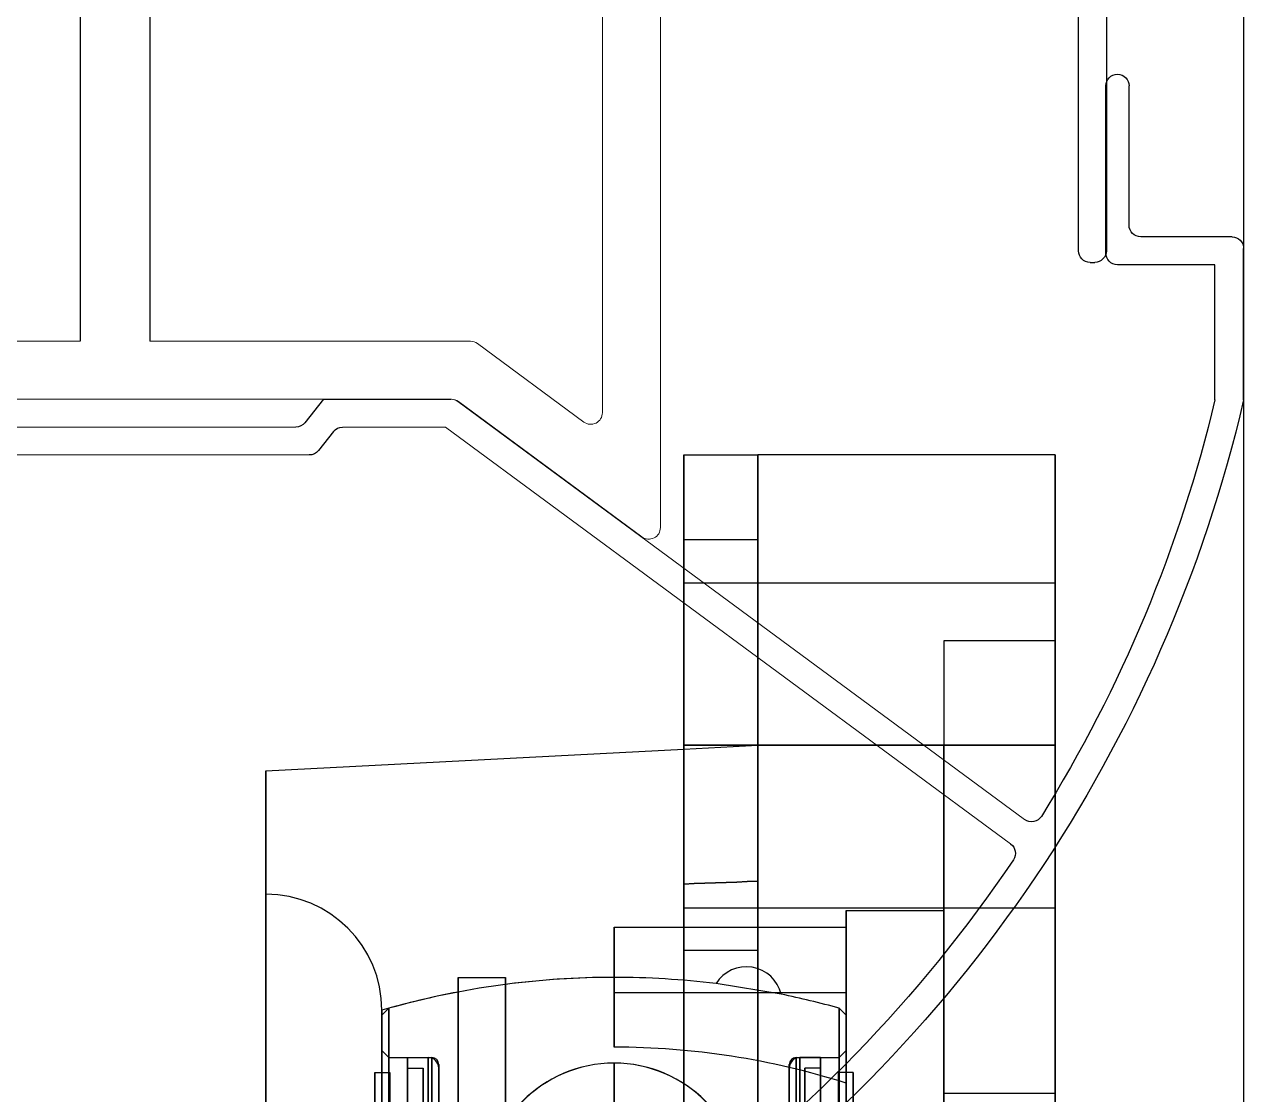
# Model space of a CAD drawing. Header units: millimetres. Extents: x 150937 to 394412, y 327166 to 584759.
# Drawn here: x 236453.2 to 236505.8, y 405597.1 to 405643.2 of the extents above; entities that cross this region are included whole.
import ezdxf

# ---------------------------------------------------------------- set-up
doc = ezdxf.new("R2010")
doc.units = ezdxf.units.MM
doc.layers.add('LINE', color=7, linetype='Continuous', lineweight=20, plot=False)
doc.layers.add('MAIN-1', color=7, linetype='Continuous')

# ---------------------------------------------------------------- blocks, each defined once
blk = doc.blocks.new('eeee')
for p, q in [((8614.721, 2768.98), (8614.721, 2788.48)), ((8617.721, 2768.98), (8617.721, 2788.48))]:
    blk.add_line(p, q)
at = {"layer": 'LINE'}
for p, q in [((8638.924, 2796.909), (8631.017, 2791.078)), ((8639.721, 2757.22), (8639.721, 2796.507)), ((8631.839, 2788.578), (8636.424, 2791.959)), ((8637.221, 2791.557), (8637.221, 2727.48)), ((8553.321, 2790.98), (8613.326, 2790.98)), ((8624.721, 2790.98), (8613.326, 2790.98)), ((8630.72, 2790.98), (8624.721, 2790.98)), ((8613.326, 2788.48), (8555.221, 2788.48)), ((8613.326, 2788.48), (8614.721, 2788.48)), ((8617.721, 2788.48), (8631.543, 2788.48))]:
    blk.add_line(p, q, dxfattribs=at)
for centre, start, end in [((8639.221, 2796.507), 0, 126.4088), ((8636.721, 2791.557), 0, 126.4088), ((8630.72, 2791.48), 270, 306.4088), ((8631.543, 2788.98), 270, 306.4088)]:
    blk.add_arc(centre, 0.5, start, end, dxfattribs=at)
blk = doc.blocks.new('dddd')
for p, q in [((8423.935, 2981.672), (8424.135, 2981.672)), ((8423.435, 2981.172), (8423.435, 2969.772)), ((8424.635, 2970.972), (8424.635, 2981.172))]:
    blk.add_line(p, q)
for centre, start, end in [((8423.935, 2981.172), 90, 180), ((8424.135, 2981.172), 0, 90)]:
    blk.add_arc(centre, 0.5, start, end)
blk = doc.blocks.new('wewwww')
for p, q in [((8483.641, 3597.055), (8482.997, 3597.873)), ((8483.209, 3595.664), (8482.415, 3596.673)), ((8483.209, 3595.664), (8488.707, 3595.664)), ((8521.618, 3595.689), (8521.618, 3589.866)), ((8522.851, 3595.689), (8522.851, 3589.166)), ((8521.618, 3589.866), (8517.418, 3589.866)), ((8516.918, 3589.366), (8516.918, 3582.166)), ((8522.351, 3588.666), (8518.418, 3588.666)), ((8517.918, 3588.166), (8517.918, 3582.166)), ((8517.418, 3581.666), (8517.418, 3581.666))]:
    blk.add_line(p, q)
for centre, radius, start, end in [((8462.707, 3581.664), 61.758, 13.1262, 55.05539), ((8462.706, 3581.666), 60.558, 33.96134, 54.38408), ((8512.519, 3615.217), 0.5, 306.4088, 33.9613), ((8513.716, 3613.366), 0.5, 31.8585, 126.4088), ((8462.706, 3581.666), 60.558, 13.3911, 31.85849), ((8482.604, 3597.564), 0.5, 38.1972, 90), ((8482.022, 3596.364), 0.5, 38.1972, 90), ((8484.034, 3597.364), 0.5, 218.1972, 270), ((8517.418, 3589.366), 0.5, 90, 180), ((8522.351, 3589.166), 0.5, 270, 0), ((8518.418, 3588.166), 0.5, 90, 180), ((8517.418, 3582.166), 0.5, 180, 270), ((8517.418, 3582.166), 0.5, 270, 0)]:
    blk.add_arc(centre, radius, start, end)
at = {"layer": 'LINE'}
for p, q in [((8512.815, 3614.814), (8488.476, 3596.864)), ((8513.419, 3613.769), (8489.003, 3595.762)), ((8435.475, 3598.064), (8471.312, 3598.064)), ((8482.604, 3598.064), (8471.312, 3598.064)), ((8424.899, 3596.864), (8471.312, 3596.864)), ((8482.022, 3596.864), (8471.312, 3596.864)), ((8488.476, 3596.864), (8484.034, 3596.864))]:
    blk.add_line(p, q, dxfattribs=at)
blk.add_arc((8488.707, 3596.164), 0.5, 270, 306.4088, dxfattribs=at)
blk = doc.blocks.new('C-1 UP RIGHT')
blk.add_line((120.122, 0), (120.122, -321.6))
at = {"layer": 'MAIN-1'}
for p, q in [((96.002, -93.5), (96.002, -114.839)), ((96.002, -114.839), (96.002, -93.5)), ((96.002, -93.5), (96.002, -97.161)), ((96.002, -93.5), (99.202, -93.5)), ((96.002, -93.5), (99.202, -93.5)), ((99.202, -93.5), (99.202, -106)), ((99.202, -97.161), (99.202, -93.5)), ((99.202, -93.5), (99.202, -93.5)), ((99.202, -93.5), (99.202, -97.161)), ((99.202, -106), (99.202, -93.5)), ((112.002, -93.5), (99.202, -93.5)), ((112.002, -93.5), (99.202, -93.5)), ((112.002, -93.5), (112.002, -93.5)), ((112.002, -106), (112.002, -93.5)), ((112.002, -93.5), (112.002, -106)), ((99.202, -97.161), (96.002, -97.161)), ((96.002, -111.981), (96.002, -97.161)), ((96.002, -97.161), (96.002, -111.981)), ((99.202, -97.161), (96.002, -97.161)), ((99.202, -111.858), (99.202, -97.161)), ((99.202, -97.161), (99.202, -111.858)), ((96.002, -99), (96.002, -106)), ((96.002, -99), (96.002, -106)), ((96.002, -99), (112.002, -99)), ((96.002, -99), (112.002, -99)), ((112.002, -106), (112.002, -99)), ((112.002, -106), (112.002, -99)), ((107.202, -101.5), (107.202, -106)), ((112.002, -101.5), (107.202, -101.5)), ((112.002, -101.5), (107.202, -101.5)), ((107.202, -101.5), (107.202, -106)), ((107.202, -101.5), (107.202, -101.5)), ((112.002, -106), (112.002, -101.5)), ((112.002, -101.5), (112.002, -101.5)), ((112.002, -106), (112.002, -101.5)), ((96.002, -106), (112.002, -106)), ((112.002, -106), (96.002, -106)), ((96.002, -106), (112.002, -106)), ((112.002, -106), (96.002, -106)), ((96.002, -106), (96.002, -113)), ((96.002, -106), (96.002, -113)), ((96.002, -106.168), (99.202, -106)), ((99.202, -106), (99.202, -111.858)), ((99.202, -106), (99.202, -114.839)), ((99.202, -198), (99.202, -106)), ((99.202, -114.839), (99.202, -106)), ((99.202, -106), (99.202, -198)), ((112.002, -106), (99.202, -106)), ((112.002, -106), (99.202, -106)), ((112.002, -106), (107.202, -106)), ((107.202, -106), (107.202, -121)), ((112.002, -106), (107.202, -106)), ((107.202, -121), (107.202, -106)), ((112.002, -198), (112.002, -106)), ((112.002, -106), (112.002, -198)), ((112.002, -121), (112.002, -106)), ((112.002, -106), (112.002, -121)), ((112.002, -113), (112.002, -106)), ((112.002, -113), (112.002, -106)), ((78.002, -107.111), (96.002, -106.168)), ((78.002, -152), (78.002, -107.111)), ((78.002, -107.111), (78.002, -152)), ((98.744, -111.876), (99.202, -111.858)), ((99.202, -111.858), (98.744, -111.876)), ((96.002, -111.981), (96.458, -111.964)), ((96.458, -111.964), (96.002, -111.981)), ((96.002, -129.659), (96.002, -111.981)), ((96.002, -111.981), (96.002, -129.659)), ((96.458, -111.964), (96.915, -111.946)), ((96.915, -111.946), (96.458, -111.964)), ((96.915, -111.946), (97.372, -111.929)), ((97.372, -111.929), (96.915, -111.946)), ((97.372, -111.929), (97.829, -111.911)), ((97.829, -111.911), (97.372, -111.929)), ((97.829, -111.911), (98.286, -111.893)), ((98.286, -111.893), (97.829, -111.911)), ((98.286, -111.893), (98.744, -111.876)), ((98.744, -111.876), (98.286, -111.893)), ((78.002, -191.583), (78.002, -112.417)), ((78.002, -112.417), (78.002, -191.583)), ((96.002, -113), (112.002, -113)), ((96.002, -113), (112.002, -113)), ((103.002, -152), (103.002, -113.12)), ((103.002, -113.12), (103.002, -152)), ((103.002, -113.12), (107.202, -113.12)), ((107.202, -152), (107.202, -113.12)), ((93.002, -116.661), (93.002, -113.84)), ((93.002, -113.84), (93.002, -116.661)), ((93.002, -113.84), (103.002, -113.84)), ((103.002, -116.661), (103.002, -113.84)), ((99.202, -114.839), (96.002, -114.839)), ((96.002, -114.839), (96.002, -129.659)), ((96.002, -129.659), (96.002, -114.839)), ((99.202, -114.839), (96.002, -114.839)), ((99.202, -114.839), (99.202, -129.536)), ((99.202, -129.536), (99.202, -114.839)), ((86.282, -152), (86.282, -116)), ((86.282, -116), (86.282, -149.608)), ((86.282, -116), (88.322, -116)), ((88.322, -152), (88.322, -116)), ((88.322, -116), (88.322, -149.608)), ((93.002, -116), (93.002, -119.005)), ((93.002, -119.005), (93.002, -116)), ((88.322, -116.305), (88.322, -149.608)), ((88.322, -148.501), (88.322, -116.305)), ((100.199, -116.727), (97.395, -116.269)), ((100.199, -116.727), (97.395, -116.269)), ((86.282, -116.633), (86.282, -149.608)), ((86.282, -148.533), (86.282, -116.633)), ((93.002, -119.005), (93.002, -116.661)), ((103.002, -116.661), (93.002, -116.661)), ((93.002, -116.661), (93.002, -119.005)), ((103.002, -116.661), (93.002, -116.661)), ((103.002, -116.661), (103.002, -120.557)), ((103.002, -120.557), (103.002, -116.661)), ((83.302, -117.331), (83.002, -117.631)), ((83.002, -117.417), (83.002, -186.583)), ((83.002, -117.631), (83.002, -117.417)), ((83.002, -186.369), (83.002, -117.631)), ((83.002, -152), (83.002, -117.631)), ((83.002, -117.631), (83.002, -152)), ((83.302, -152), (83.302, -117.331)), ((83.302, -117.331), (83.302, -152)), ((102.702, -152), (102.702, -117.331)), ((102.702, -117.331), (102.702, -152)), ((102.702, -117.331), (103.002, -117.631)), ((103.002, -152), (103.002, -117.631)), ((103.002, -117.631), (103.002, -152)), ((83.002, -152), (83.002, -119.15)), ((83.002, -119.15), (83.302, -119.45)), ((103.002, -119.15), (102.702, -119.45)), ((103.002, -152), (103.002, -119.15)), ((83.302, -152), (83.302, -119.45)), ((83.302, -119.45), (85.152, -119.45)), ((84.105, -152), (84.105, -119.45)), ((84.105, -119.45), (84.105, -152)), ((84.105, -119.45), (84.996, -119.45)), ((84.996, -119.45), (84.996, -152)), ((84.996, -152), (84.996, -119.45)), ((85.152, -152), (85.152, -119.45)), ((85.152, -119.45), (85.152, -152)), ((93.002, -119.695), (93.002, -184.305)), ((93.002, -184.305), (93.002, -119.695)), ((100.852, -119.45), (100.852, -152)), ((100.852, -152), (100.852, -119.45)), ((100.852, -119.45), (102.702, -119.45)), ((101.009, -152), (101.009, -119.45)), ((101.009, -119.45), (101.009, -152)), ((101.9, -119.45), (101.009, -119.45)), ((101.9, -152), (101.9, -119.45)), ((101.9, -119.45), (101.9, -152)), ((102.702, -152), (102.702, -119.45)), ((82.702, -152), (82.702, -120.101)), ((82.702, -120.101), (82.702, -152)), ((82.702, -120.101), (83.34, -120.101)), ((83.34, -152), (83.34, -120.101)), ((83.34, -120.101), (83.34, -152)), ((84.105, -152), (84.105, -119.907)), ((84.105, -119.907), (84.778, -119.907)), ((84.778, -152), (84.778, -119.907)), ((84.778, -119.907), (84.778, -152)), ((85.452, -184.25), (85.452, -119.75)), ((85.452, -119.75), (85.452, -184.25)), ((85.452, -119.907), (85.452, -184.094)), ((85.452, -184.094), (85.452, -119.907)), ((100.552, -184.25), (100.552, -119.75)), ((100.552, -119.75), (100.552, -152)), ((100.552, -184.094), (100.552, -119.907)), ((100.552, -119.907), (100.552, -184.094)), ((101.226, -152), (101.226, -119.907)), ((101.226, -119.907), (101.226, -152)), ((101.9, -119.907), (101.226, -119.907)), ((101.9, -119.907), (101.9, -152)), ((102.664, -152), (102.664, -120.101)), ((102.664, -120.101), (102.664, -152)), ((103.302, -120.101), (102.664, -120.101)), ((103.302, -152), (103.302, -120.101)), ((103.302, -120.101), (103.302, -152)), ((103.002, -120.557), (103.002, -183.443)), ((103.002, -183.443), (103.002, -120.557)), ((112.002, -121), (107.202, -121)), ((107.202, -121), (107.202, -125.5)), ((112.002, -121), (107.202, -121)), ((107.202, -125.5), (107.202, -121)), ((112.002, -125.5), (112.002, -121)), ((112.002, -125.5), (112.002, -121))]:
    blk.add_line(p, q, dxfattribs=at)
for centre, radius, start, end in [((78.002, -117.417), 5, 360, 90), ((98.702, -117.08), 1.538, 13.272, 148.1867), ((93.002, -152), 36, 90, 105.6312), ((93.002, -152), 36, 90, 97.4696), ((93.002, -152), 36, 82.9914, 90), ((93.002, -152), 36, 100.7583, 106.1276), ((93.002, -152), 36, 74.3688, 78.4673), ((93.002, -152), 32.995, 72.3573, 90), ((93.002, -152), 32.995, 72.3573, 90), ((84.996, -119.907), 0.456, 360, 90), ((85.152, -119.75), 0.3, 360, 90), ((93.002, -125.25), 5.555, 360, 180), ((93.002, -125.25), 5.555, 90, 136.1264), ((93.002, -125.25), 5.555, 43.8736, 90), ((100.852, -119.75), 0.3, 90, 180), ((101.009, -119.907), 0.456, 90, 180)]:
    blk.add_arc(centre, radius, start, end, dxfattribs=at)
at = {"xscale": -1, "rotation": 180}
for name, p in [('dddd', (-8310.424, 2896.47)), ('eeee', (-8544.721, 2699.88)), ('wewwww', (-8402.729, 3504.564))]:
    blk.add_blockref(name, p, dxfattribs=at)

msp = doc.modelspace()

# ---------------------------------------------------------------- block references
msp.add_blockref('C-1 UP RIGHT', (236385.644, 405718.166))

doc.saveas('drawing.dxf')
